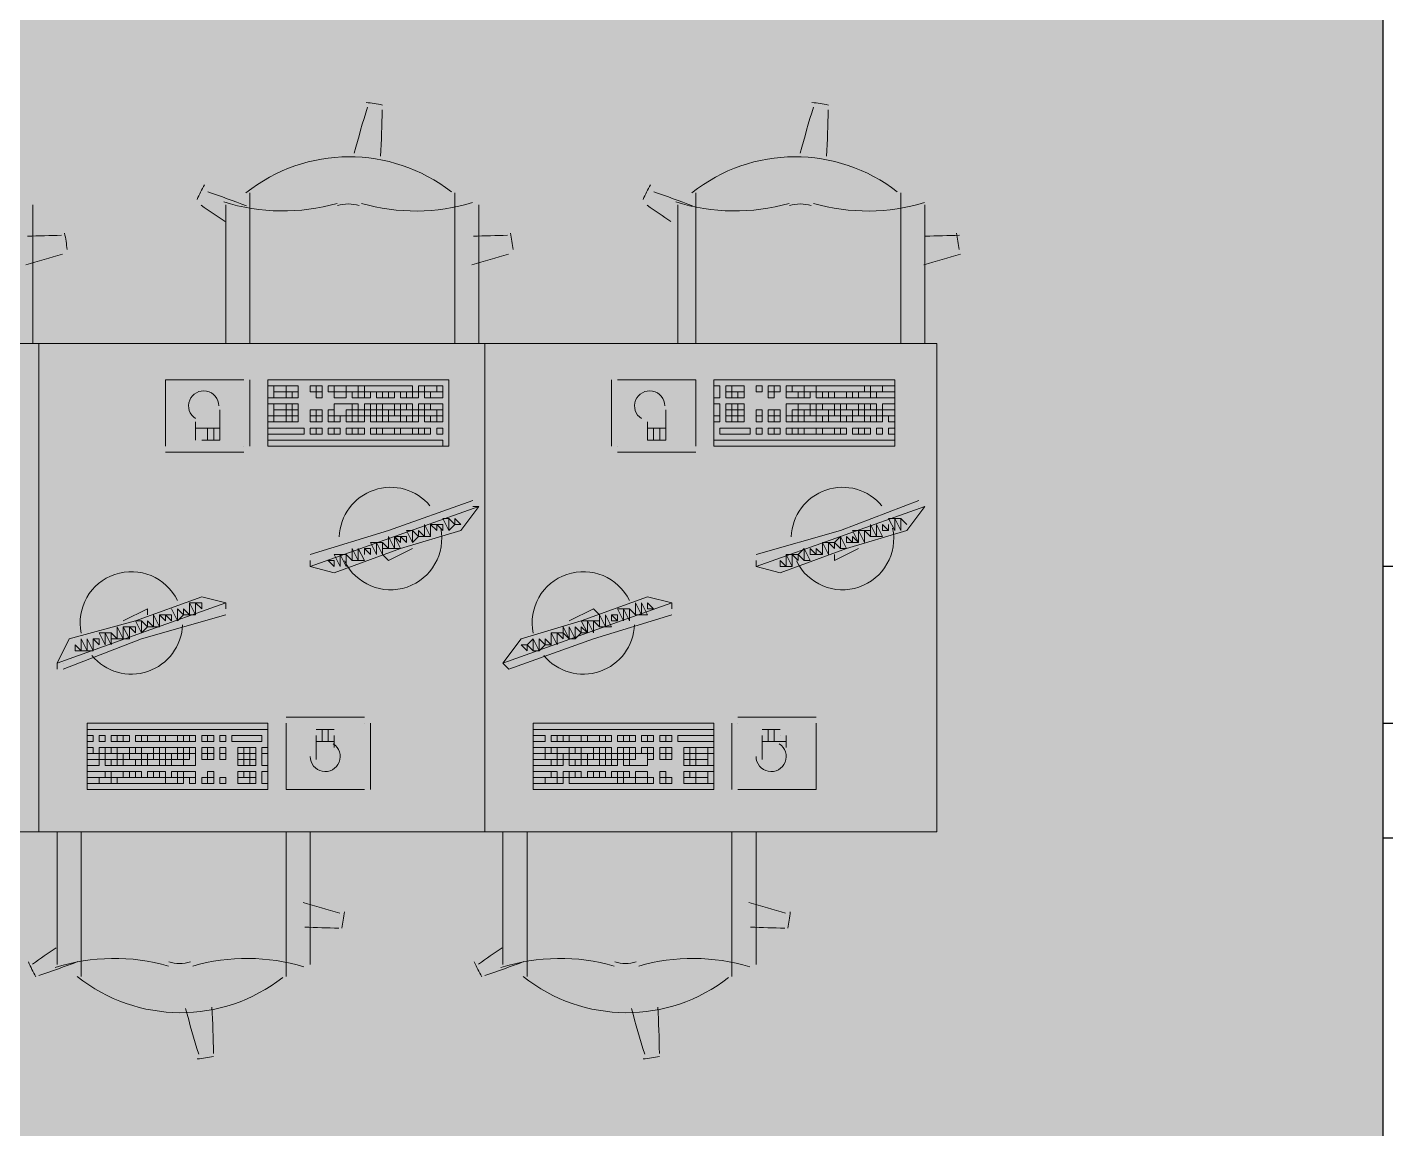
# Model space of a CAD drawing. Header units: millimetres. Extents: x -59 to 47, y 152 to 919.
# Drawn here: x 26.496 to 29.877, y 464.267 to 467.009 of the extents above; entities that cross this region are included whole.
import ezdxf

# ---------------------------------------------------------------- set-up
doc = ezdxf.new("R2010")
doc.units = ezdxf.units.MM
for name, color, linetype in [('PDF_014405$FT-FIXFIT', 7, 'Continuous'), ('PDF_014405$WA-COL', 7, 'Continuous'), ('PDF_014405$WA-EXT', 7, 'Continuous')]:
    doc.layers.add(name, color=color, linetype=linetype)
doc.layers.add('PDF_014405$HL-TMP', color=7, linetype='Continuous', true_color=0xe6db59)

msp = doc.modelspace()

# ---------------------------------------------------------------- linework, layer by layer
at = {"layer": 'PDF_014405$FT-FIXFIT', "lineweight": 0}
for points in [[(27.0501, 466.2211), (27.0501, 466.5961)], [(27.5601, 466.5961), (27.5601, 466.2211)], [(28.16, 466.2211), (28.16, 466.5961)], [(28.67, 466.5961), (28.67, 466.2211)], [(26.5102, 466.2211), (26.5102, 466.5661)], [(26.9901, 466.5661), (26.9901, 466.2211)], [(27.6201, 466.2211), (27.6201, 466.5661)], [(28.115, 466.5661), (28.115, 466.2211)], [(28.73, 466.2211), (28.73, 466.5661)], [(26.8402, 466.1311), (26.8402, 466.1311)], [(27.0351, 466.1311), (26.8402, 466.1311), (26.8402, 465.9661)], [(27.0351, 466.1311), (27.0351, 466.1311)], [(27.0501, 465.9661), (27.0501, 466.1311)], [(27.9501, 466.1311), (27.9501, 465.9661)], [(27.9651, 466.1311), (27.9651, 466.1311)], [(28.16, 465.9661), (28.16, 466.1311), (27.9651, 466.1311)], [(26.9302, 465.9811), (26.9751, 465.9811), (26.9751, 466.0561)], [(28.0401, 466.0261), (28.0401, 465.9811), (28.0851, 465.9811), (28.0851, 466.0561)], [(26.9152, 466.0261), (26.9152, 465.9811)], [(26.9751, 466.0111), (26.9152, 466.0111)], [(26.9451, 466.0111), (26.9451, 465.9811)], [(26.9601, 466.0111), (26.9601, 465.9811)], [(28.0851, 466.0111), (28.0401, 466.0111)], [(28.0551, 466.0111), (28.0551, 465.9811)], [(28.0701, 466.0111), (28.0701, 465.9811)], [(26.8402, 465.9511), (27.0351, 465.9511)], [(27.0351, 465.9661), (27.0351, 465.9661)], [(27.9651, 465.9661), (27.9651, 465.9661)], [(27.9651, 465.9511), (28.16, 465.9511)], [(28.16, 465.9661), (28.16, 465.9661)], [(27.6051, 465.8311), (27.3951, 465.7561), (27.2001, 465.6961)], [(27.2001, 465.6661), (27.2601, 465.6511), (27.4251, 465.7111), (27.5751, 465.7561), (27.6201, 465.8161), (27.6051, 465.8161)], [(27.6201, 465.8161), (27.4101, 465.7411), (27.2001, 465.6661), (27.2001, 465.6811)], [(28.715, 465.8311), (28.52, 465.7561), (28.31, 465.6961)], [(28.31, 465.6811), (28.31, 465.6661), (28.37, 465.6511), (28.535, 465.7111), (28.685, 465.7561), (28.73, 465.8161), (28.52, 465.7411), (28.31, 465.6661)], [(28.715, 465.8161), (28.715, 465.8161)], [(27.5001, 465.7711), (27.5001, 465.7411), (27.5001, 465.7711)], [(28.64, 465.7711), (28.64, 465.7561), (28.64, 465.7711)], [(28.67, 465.7861), (28.685, 465.7711), (28.67, 465.7861)], [(27.3351, 465.7111), (27.3351, 465.6961), (27.3351, 465.7111)], [(27.4551, 465.7111), (27.3951, 465.6811), (27.3801, 465.6961)], [(27.4551, 465.7111), (27.4551, 465.7111)], [(28.475, 465.7261), (28.475, 465.6961), (28.475, 465.7261)], [(28.565, 465.7111), (28.505, 465.6811), (28.505, 465.6961)], [(28.565, 465.7111), (28.565, 465.7111)], [(27.2901, 465.6961), (27.3051, 465.6811), (27.2901, 465.6961)], [(28.325, 465.6811), (28.325, 465.6811)], [(26.9901, 465.5761), (26.9302, 465.5911), (26.7652, 465.5311), (26.6002, 465.4861), (26.5702, 465.4262), (26.5702, 465.4112)], [(26.5702, 465.4262), (26.7802, 465.5011), (26.9901, 465.5761), (26.9901, 465.5611)], [(28.1, 465.5761), (28.0401, 465.5911), (27.8751, 465.5311), (27.7251, 465.4861), (27.6801, 465.4262), (27.6951, 465.4112), (27.9051, 465.4861), (28.1, 465.5461)], [(27.6801, 465.4262), (27.8901, 465.5011), (28.1, 465.5761), (28.1, 465.5611)], [(26.5852, 465.4112), (26.7802, 465.4861), (26.9901, 465.5461)], [(26.7352, 465.5311), (26.7952, 465.5611), (26.7952, 465.5461)], [(26.7352, 465.5311), (26.7352, 465.5311)], [(26.8252, 465.5161), (26.8252, 465.5461), (26.8252, 465.5161)], [(26.8702, 465.5311), (26.8552, 465.5611), (26.8702, 465.5311)], [(26.9751, 465.5611), (26.9751, 465.5611)], [(27.8451, 465.5311), (27.9051, 465.5611), (27.9201, 465.5461)], [(27.8451, 465.5311), (27.8451, 465.5311)], [(28.0101, 465.5461), (27.9951, 465.5611), (28.0101, 465.5461)], [(27.8001, 465.4712), (27.8001, 465.5011), (27.8001, 465.4712)], [(26.5852, 465.4262), (26.5852, 465.4262)], [(27.6951, 465.4262), (27.6951, 465.4262)], [(26.6452, 465.2612), (27.0951, 465.2612), (26.6452, 465.2612)], [(27.3351, 465.2912), (27.1401, 465.2912)], [(27.1401, 465.2762), (27.1401, 465.2762)], [(27.1401, 465.2762), (27.1401, 465.1112), (27.3351, 465.1112)], [(27.2601, 465.2612), (27.2151, 465.2612)], [(27.2301, 465.2312), (27.2301, 465.2612)], [(27.2451, 465.2312), (27.2451, 465.2612)], [(27.3351, 465.2762), (27.3351, 465.2762)], [(27.3501, 465.1112), (27.3501, 465.2762)], [(27.7551, 465.2612), (28.205, 465.2612), (27.7551, 465.2612)], [(28.25, 465.2762), (28.25, 465.1112)], [(28.46, 465.2912), (28.265, 465.2912)], [(28.265, 465.1112), (28.46, 465.1112), (28.46, 465.2762)], [(28.265, 465.2762), (28.265, 465.2762)], [(28.37, 465.2612), (28.325, 465.2612)], [(28.34, 465.2312), (28.34, 465.2612)], [(28.355, 465.2312), (28.355, 465.2612)], [(27.2151, 465.2462), (27.2151, 465.1862)], [(27.2151, 465.2312), (27.2601, 465.2312)], [(27.2601, 465.2162), (27.2601, 465.2462)], [(28.325, 465.2462), (28.325, 465.1862)], [(28.325, 465.2312), (28.385, 465.2312)], [(28.37, 465.2462), (28.37, 465.2462)], [(28.385, 465.2162), (28.385, 465.2462)], [(27.3351, 465.1112), (27.3351, 465.1112)], [(28.265, 465.1112), (28.265, 465.1112)], [(28.46, 465.1112), (28.46, 465.1112)], [(26.5702, 464.6762), (26.5702, 465.0062)], [(26.6302, 465.0062), (26.6302, 464.6462)], [(27.1401, 464.6462), (27.1401, 465.0062)], [(27.2001, 465.0062), (27.2001, 464.6762)], [(27.6801, 464.6762), (27.6801, 465.0062)], [(27.7401, 465.0062), (27.7401, 464.6462)], [(28.25, 464.6462), (28.25, 465.0062)], [(28.31, 465.0062), (28.31, 464.6762)]]:
    msp.add_lwpolyline(points, dxfattribs=at)
for points in [[(25.4153, 466.2211), (26.5252, 466.2211), (26.5252, 465.0062), (25.4153, 465.0062)], [(26.5252, 466.2211), (27.6351, 466.2211), (27.6351, 465.0062), (26.5252, 465.0062)], [(27.6351, 466.2211), (28.76, 466.2211), (28.76, 465.0062), (27.6351, 465.0062)], [(27.5451, 466.1311), (27.0951, 466.1311), (27.0951, 465.9661), (27.5451, 465.9661)], [(27.1101, 466.1161), (27.0951, 466.1161), (27.0951, 466.0861), (27.1101, 466.0861)], [(27.1401, 466.1161), (27.1101, 466.1161), (27.1101, 466.1011), (27.1401, 466.1011)], [(27.1701, 466.1161), (27.1401, 466.1161), (27.1401, 466.1011), (27.1701, 466.1011)], [(27.2151, 466.1161), (27.2001, 466.1161), (27.2001, 466.1011), (27.2151, 466.1011)], [(27.2301, 466.1161), (27.2151, 466.1161), (27.2151, 466.1011), (27.2301, 466.1011)], [(27.2601, 466.1161), (27.2451, 466.1161), (27.2451, 466.1011), (27.2601, 466.1011)], [(27.2601, 466.1161), (27.2901, 466.1161), (27.2901, 466.1011), (27.2601, 466.1011)], [(27.2901, 466.1161), (27.3201, 466.1161), (27.3201, 466.1011), (27.2901, 466.1011)], [(27.3201, 466.1161), (27.3351, 466.1161), (27.3351, 466.1011), (27.3201, 466.1011)], [(27.4551, 466.1161), (27.3351, 466.1161), (27.3351, 466.1011), (27.4551, 466.1011)], [(27.4851, 466.1161), (27.4701, 466.1161), (27.4701, 466.1011), (27.4851, 466.1011)], [(27.5151, 466.1161), (27.4851, 466.1161), (27.4851, 466.1011), (27.5151, 466.1011)], [(27.5301, 466.1161), (27.5151, 466.1161), (27.5151, 466.1011), (27.5301, 466.1011)], [(28.655, 466.1311), (28.205, 466.1311), (28.205, 465.9661), (28.655, 465.9661)], [(28.22, 466.1161), (28.205, 466.1161), (28.205, 466.0861), (28.22, 466.0861)], [(28.25, 466.1161), (28.235, 466.1161), (28.235, 466.1011), (28.25, 466.1011)], [(28.28, 466.1161), (28.25, 466.1161), (28.25, 466.1011), (28.28, 466.1011)], [(28.325, 466.1161), (28.31, 466.1161), (28.31, 466.1011), (28.325, 466.1011)], [(28.355, 466.1161), (28.34, 466.1161), (28.34, 466.1011), (28.355, 466.1011)], [(28.37, 466.1161), (28.355, 466.1161), (28.355, 466.1011), (28.37, 466.1011)], [(28.385, 466.1161), (28.4, 466.1161), (28.4, 466.1011), (28.385, 466.1011)], [(28.4, 466.1161), (28.43, 466.1161), (28.43, 466.1011), (28.4, 466.1011)], [(28.43, 466.1161), (28.46, 466.1161), (28.46, 466.1011), (28.43, 466.1011)], [(28.58, 466.1161), (28.46, 466.1161), (28.46, 466.1011), (28.58, 466.1011)], [(28.595, 466.1161), (28.58, 466.1161), (28.58, 466.1011), (28.595, 466.1011)], [(28.625, 466.1161), (28.595, 466.1161), (28.595, 466.1011), (28.625, 466.1011)], [(28.655, 466.1161), (28.625, 466.1161), (28.625, 466.1011), (28.655, 466.1011)], [(27.1101, 466.0711), (27.0951, 466.0711), (27.0951, 466.0411), (27.1101, 466.0411)], [(27.1401, 466.1011), (27.1101, 466.1011), (27.1101, 466.0861), (27.1401, 466.0861)], [(27.1401, 466.0711), (27.1101, 466.0711), (27.1101, 466.0561), (27.1401, 466.0561)], [(27.1551, 466.1011), (27.1401, 466.1011), (27.1401, 466.0861), (27.1551, 466.0861)], [(27.1551, 466.0711), (27.1401, 466.0711), (27.1401, 466.0561), (27.1551, 466.0561)], [(27.1701, 466.1011), (27.1551, 466.1011), (27.1551, 466.0861), (27.1701, 466.0861)], [(27.1701, 466.0711), (27.1551, 466.0711), (27.1551, 466.0561), (27.1701, 466.0561)], [(27.2301, 466.1011), (27.2151, 466.1011), (27.2151, 466.0861), (27.2301, 466.0861)], [(27.2901, 466.1011), (27.2601, 466.1011), (27.2601, 466.0861), (27.2901, 466.0861)], [(27.2901, 466.0711), (27.2601, 466.0711), (27.2601, 466.0411), (27.2901, 466.0411), (27.2901, 466.0561), (27.3051, 466.0561), (27.3051, 466.0711)], [(27.3201, 466.1011), (27.3051, 466.1011), (27.3051, 466.0861), (27.3201, 466.0861)], [(27.3201, 466.0711), (27.3051, 466.0711), (27.3051, 466.0561), (27.3201, 466.0561)], [(27.3351, 466.1011), (27.3201, 466.1011), (27.3201, 466.0861), (27.3351, 466.0861)], [(27.3501, 466.1011), (27.3351, 466.1011), (27.3351, 466.0861), (27.3501, 466.0861)], [(27.3501, 466.0711), (27.3351, 466.0711), (27.3351, 466.0561), (27.3501, 466.0561)], [(27.3651, 466.0711), (27.3501, 466.0711), (27.3501, 466.0561), (27.3651, 466.0561)], [(27.3801, 466.1011), (27.3651, 466.1011), (27.3651, 466.0861), (27.3801, 466.0861)], [(27.3801, 466.0711), (27.3651, 466.0711), (27.3651, 466.0561), (27.3801, 466.0561)], [(27.3951, 466.1011), (27.3801, 466.1011), (27.3801, 466.0861), (27.3951, 466.0861)], [(27.4101, 466.0711), (27.3801, 466.0711), (27.3801, 466.0561), (27.4101, 466.0561)], [(27.4101, 466.1011), (27.3951, 466.1011), (27.3951, 466.0861), (27.4101, 466.0861)], [(27.4251, 466.0711), (27.4101, 466.0711), (27.4101, 466.0561), (27.4251, 466.0561)], [(27.4401, 466.1011), (27.4251, 466.1011), (27.4251, 466.0861), (27.4401, 466.0861)], [(27.4401, 466.0711), (27.4251, 466.0711), (27.4251, 466.0561), (27.4401, 466.0561)], [(27.4551, 466.1011), (27.4401, 466.1011), (27.4401, 466.0861), (27.4551, 466.0861)], [(27.4551, 466.0711), (27.4401, 466.0711), (27.4401, 466.0561), (27.4551, 466.0561)], [(27.4701, 466.1011), (27.4551, 466.1011), (27.4551, 466.0861), (27.4701, 466.0861)], [(27.4851, 466.0711), (27.4701, 466.0711), (27.4701, 466.0561), (27.4851, 466.0561)], [(27.5001, 466.1011), (27.4851, 466.1011), (27.4851, 466.0861), (27.5001, 466.0861)], [(27.5001, 466.0711), (27.4851, 466.0711), (27.4851, 466.0561), (27.5001, 466.0561)], [(27.5301, 466.1011), (27.5001, 466.1011), (27.5001, 466.0861), (27.5301, 466.0861)], [(27.5301, 466.0711), (27.5001, 466.0711), (27.5001, 466.0561), (27.5301, 466.0561)], [(28.22, 466.0711), (28.205, 466.0711), (28.205, 466.0411), (28.22, 466.0411)], [(28.25, 466.1011), (28.235, 466.1011), (28.235, 466.0861), (28.25, 466.0861)], [(28.25, 466.0711), (28.235, 466.0711), (28.235, 466.0561), (28.25, 466.0561)], [(28.265, 466.1011), (28.25, 466.1011), (28.25, 466.0861), (28.265, 466.0861)], [(28.265, 466.0711), (28.25, 466.0711), (28.25, 466.0561), (28.265, 466.0561)], [(28.28, 466.1011), (28.265, 466.1011), (28.265, 466.0861), (28.28, 466.0861)], [(28.28, 466.0711), (28.265, 466.0711), (28.265, 466.0561), (28.28, 466.0561)], [(28.355, 466.1011), (28.34, 466.1011), (28.34, 466.0861), (28.355, 466.0861)], [(28.415, 466.1011), (28.385, 466.1011), (28.385, 466.0861), (28.415, 466.0861)], [(28.4, 466.0711), (28.385, 466.0711), (28.385, 466.0411), (28.4, 466.0411), (28.4, 466.0561), (28.415, 466.0561), (28.415, 466.0711)], [(28.43, 466.1011), (28.415, 466.1011), (28.415, 466.0861), (28.43, 466.0861)], [(28.445, 466.0711), (28.415, 466.0711), (28.415, 466.0561), (28.445, 466.0561)], [(28.445, 466.1011), (28.43, 466.1011), (28.43, 466.0861), (28.445, 466.0861)], [(28.46, 466.0711), (28.445, 466.0711), (28.445, 466.0561), (28.46, 466.0561)], [(28.475, 466.1011), (28.46, 466.1011), (28.46, 466.0861), (28.475, 466.0861)], [(28.475, 466.0711), (28.46, 466.0711), (28.46, 466.0561), (28.475, 466.0561)], [(28.49, 466.1011), (28.475, 466.1011), (28.475, 466.0861), (28.49, 466.0861)], [(28.505, 466.0711), (28.475, 466.0711), (28.475, 466.0561), (28.505, 466.0561)], [(28.505, 466.1011), (28.49, 466.1011), (28.49, 466.0861), (28.505, 466.0861)], [(28.535, 466.1011), (28.505, 466.1011), (28.505, 466.0861), (28.535, 466.0861)], [(28.52, 466.0711), (28.505, 466.0711), (28.505, 466.0561), (28.52, 466.0561)], [(28.535, 466.0711), (28.52, 466.0711), (28.52, 466.0561), (28.535, 466.0561)], [(28.55, 466.1011), (28.535, 466.1011), (28.535, 466.0861), (28.55, 466.0861)], [(28.565, 466.0711), (28.535, 466.0711), (28.535, 466.0561), (28.565, 466.0561)], [(28.565, 466.1011), (28.55, 466.1011), (28.55, 466.0861), (28.565, 466.0861)], [(28.595, 466.1011), (28.565, 466.1011), (28.565, 466.0861), (28.595, 466.0861)], [(28.58, 466.0711), (28.565, 466.0711), (28.565, 466.0561), (28.58, 466.0561)], [(28.595, 466.0711), (28.58, 466.0711), (28.58, 466.0561), (28.595, 466.0561)], [(28.61, 466.1011), (28.595, 466.1011), (28.595, 466.0861), (28.61, 466.0861)], [(28.61, 466.0711), (28.595, 466.0711), (28.595, 466.0561), (28.61, 466.0561)], [(28.655, 466.1011), (28.61, 466.1011), (28.61, 466.0861), (28.655, 466.0861)], [(28.655, 466.0711), (28.625, 466.0711), (28.625, 466.0561), (28.655, 466.0561)], [(27.1101, 466.0411), (27.0951, 466.0411), (27.0951, 466.0261), (27.1101, 466.0261)], [(27.1401, 466.0561), (27.1101, 466.0561), (27.1101, 466.0411), (27.1401, 466.0411)], [(27.1401, 466.0411), (27.1101, 466.0411), (27.1101, 466.0261), (27.1401, 466.0261)], [(27.1551, 466.0561), (27.1401, 466.0561), (27.1401, 466.0411), (27.1551, 466.0411)], [(27.1551, 466.0411), (27.1401, 466.0411), (27.1401, 466.0261), (27.1551, 466.0261)], [(27.1701, 466.0561), (27.1551, 466.0561), (27.1551, 466.0411), (27.1701, 466.0411)], [(27.1701, 466.0411), (27.1551, 466.0411), (27.1551, 466.0261), (27.1701, 466.0261)], [(27.2151, 466.0561), (27.2001, 466.0561), (27.2001, 466.0411), (27.2151, 466.0411)], [(27.2151, 466.0411), (27.2001, 466.0411), (27.2001, 466.0261), (27.2151, 466.0261)], [(27.2301, 466.0561), (27.2151, 466.0561), (27.2151, 466.0411), (27.2301, 466.0411)], [(27.2301, 466.0411), (27.2151, 466.0411), (27.2151, 466.0261), (27.2301, 466.0261)], [(27.2601, 466.0561), (27.2451, 466.0561), (27.2451, 466.0411), (27.2601, 466.0411)], [(27.2601, 466.0411), (27.2451, 466.0411), (27.2451, 466.0261), (27.2601, 466.0261)], [(27.2751, 466.0411), (27.2601, 466.0411), (27.2601, 466.0261), (27.2751, 466.0261)], [(27.3051, 466.0561), (27.2901, 466.0561), (27.2901, 466.0411), (27.3051, 466.0411)], [(27.3051, 466.0411), (27.2901, 466.0411), (27.2901, 466.0261), (27.3051, 466.0261)], [(27.3201, 466.0411), (27.3051, 466.0411), (27.3051, 466.0261), (27.3201, 466.0261)], [(27.3351, 466.0561), (27.3201, 466.0561), (27.3201, 466.0411), (27.3351, 466.0411)], [(27.3351, 466.0411), (27.3201, 466.0411), (27.3201, 466.0261), (27.3351, 466.0261)], [(27.3501, 466.0561), (27.3351, 466.0561), (27.3351, 466.0411), (27.3501, 466.0411)], [(27.3651, 466.0561), (27.3501, 466.0561), (27.3501, 466.0411), (27.3651, 466.0411)], [(27.3651, 466.0411), (27.3501, 466.0411), (27.3501, 466.0261), (27.3651, 466.0261)], [(27.3801, 466.0411), (27.3651, 466.0411), (27.3651, 466.0261), (27.3801, 466.0261)], [(27.3951, 466.0561), (27.3801, 466.0561), (27.3801, 466.0411), (27.3951, 466.0411)], [(27.3951, 466.0411), (27.3801, 466.0411), (27.3801, 466.0261), (27.3951, 466.0261)], [(27.4101, 466.0561), (27.3951, 466.0561), (27.3951, 466.0411), (27.4101, 466.0411)], [(27.4251, 466.0411), (27.3951, 466.0411), (27.3951, 466.0261), (27.4251, 466.0261)], [(27.4251, 466.0561), (27.4101, 466.0561), (27.4101, 466.0411), (27.4251, 466.0411)], [(27.4551, 466.0561), (27.4251, 466.0561), (27.4251, 466.0411), (27.4551, 466.0411)], [(27.4401, 466.0411), (27.4251, 466.0411), (27.4251, 466.0261), (27.4401, 466.0261)], [(27.4551, 466.0411), (27.4401, 466.0411), (27.4401, 466.0261), (27.4551, 466.0261)], [(27.4701, 466.0561), (27.4551, 466.0561), (27.4551, 466.0411), (27.4701, 466.0411)], [(27.4701, 466.0411), (27.4551, 466.0411), (27.4551, 466.0261), (27.4701, 466.0261)], [(27.4851, 466.0561), (27.4701, 466.0561), (27.4701, 466.0411), (27.4851, 466.0411)], [(27.5151, 466.0561), (27.4851, 466.0561), (27.4851, 466.0411), (27.5151, 466.0411)], [(27.5001, 466.0411), (27.4851, 466.0411), (27.4851, 466.0261), (27.5001, 466.0261)], [(27.5151, 466.0411), (27.5001, 466.0411), (27.5001, 466.0261), (27.5151, 466.0261)], [(27.5301, 466.0561), (27.5151, 466.0561), (27.5151, 466.0411), (27.5301, 466.0411)], [(27.5301, 466.0411), (27.5151, 466.0411), (27.5151, 466.0261), (27.5301, 466.0261)], [(28.22, 466.0411), (28.205, 466.0411), (28.205, 466.0261), (28.22, 466.0261)], [(28.25, 466.0561), (28.235, 466.0561), (28.235, 466.0411), (28.25, 466.0411)], [(28.25, 466.0411), (28.235, 466.0411), (28.235, 466.0261), (28.25, 466.0261)], [(28.265, 466.0561), (28.25, 466.0561), (28.25, 466.0411), (28.265, 466.0411)], [(28.265, 466.0411), (28.25, 466.0411), (28.25, 466.0261), (28.265, 466.0261)], [(28.28, 466.0561), (28.265, 466.0561), (28.265, 466.0411), (28.28, 466.0411)], [(28.28, 466.0411), (28.265, 466.0411), (28.265, 466.0261), (28.28, 466.0261)], [(28.325, 466.0561), (28.31, 466.0561), (28.31, 466.0411), (28.325, 466.0411)], [(28.325, 466.0411), (28.31, 466.0411), (28.31, 466.0261), (28.325, 466.0261)], [(28.355, 466.0561), (28.34, 466.0561), (28.34, 466.0411), (28.355, 466.0411)], [(28.355, 466.0411), (28.34, 466.0411), (28.34, 466.0261), (28.355, 466.0261)], [(28.37, 466.0561), (28.355, 466.0561), (28.355, 466.0411), (28.37, 466.0411)], [(28.37, 466.0411), (28.355, 466.0411), (28.355, 466.0261), (28.37, 466.0261)], [(28.4, 466.0411), (28.385, 466.0411), (28.385, 466.0261), (28.4, 466.0261)], [(28.415, 466.0411), (28.4, 466.0411), (28.4, 466.0261), (28.415, 466.0261)], [(28.43, 466.0561), (28.415, 466.0561), (28.415, 466.0411), (28.43, 466.0411)], [(28.43, 466.0411), (28.415, 466.0411), (28.415, 466.0261), (28.43, 466.0261)], [(28.445, 466.0561), (28.43, 466.0561), (28.43, 466.0411), (28.445, 466.0411)], [(28.46, 466.0411), (28.43, 466.0411), (28.43, 466.0261), (28.46, 466.0261)], [(28.46, 466.0561), (28.445, 466.0561), (28.445, 466.0411), (28.46, 466.0411)], [(28.49, 466.0561), (28.46, 466.0561), (28.46, 466.0411), (28.49, 466.0411)], [(28.475, 466.0411), (28.46, 466.0411), (28.46, 466.0261), (28.475, 466.0261)], [(28.49, 466.0411), (28.475, 466.0411), (28.475, 466.0261), (28.49, 466.0261)], [(28.505, 466.0561), (28.49, 466.0561), (28.49, 466.0411), (28.505, 466.0411)], [(28.52, 466.0411), (28.49, 466.0411), (28.49, 466.0261), (28.52, 466.0261)], [(28.52, 466.0561), (28.505, 466.0561), (28.505, 466.0411), (28.52, 466.0411)], [(28.55, 466.0561), (28.52, 466.0561), (28.52, 466.0411), (28.55, 466.0411)], [(28.535, 466.0411), (28.52, 466.0411), (28.52, 466.0261), (28.535, 466.0261)], [(28.55, 466.0411), (28.535, 466.0411), (28.535, 466.0261), (28.55, 466.0261)], [(28.565, 466.0561), (28.55, 466.0561), (28.55, 466.0411), (28.565, 466.0411)], [(28.58, 466.0411), (28.55, 466.0411), (28.55, 466.0261), (28.58, 466.0261)], [(28.58, 466.0561), (28.565, 466.0561), (28.565, 466.0411), (28.58, 466.0411)], [(28.61, 466.0561), (28.58, 466.0561), (28.58, 466.0411), (28.61, 466.0411)], [(28.595, 466.0411), (28.58, 466.0411), (28.58, 466.0261), (28.595, 466.0261)], [(28.61, 466.0411), (28.595, 466.0411), (28.595, 466.0261), (28.61, 466.0261)], [(28.625, 466.0561), (28.61, 466.0561), (28.61, 466.0411), (28.625, 466.0411)], [(28.625, 466.0411), (28.61, 466.0411), (28.61, 466.0261), (28.625, 466.0261)], [(28.655, 466.0561), (28.625, 466.0561), (28.625, 466.0411), (28.655, 466.0411)], [(28.655, 466.0411), (28.64, 466.0411), (28.64, 466.0261), (28.655, 466.0261)], [(27.1851, 465.9961), (27.0951, 465.9961), (27.0951, 466.0111), (27.1851, 466.0111)], [(27.2151, 466.0111), (27.2001, 466.0111), (27.2001, 465.9961), (27.2151, 465.9961)], [(27.2301, 466.0111), (27.2151, 466.0111), (27.2151, 465.9961), (27.2301, 465.9961)], [(27.2601, 466.0111), (27.2451, 466.0111), (27.2451, 465.9961), (27.2601, 465.9961)], [(27.2751, 466.0111), (27.2601, 466.0111), (27.2601, 465.9961), (27.2751, 465.9961)], [(27.3051, 466.0111), (27.2901, 466.0111), (27.2901, 465.9961), (27.3051, 465.9961)], [(27.3201, 466.0111), (27.3051, 466.0111), (27.3051, 465.9961), (27.3201, 465.9961)], [(27.3351, 466.0111), (27.3201, 466.0111), (27.3201, 465.9961), (27.3351, 465.9961)], [(27.3651, 466.0111), (27.3501, 466.0111), (27.3501, 465.9961), (27.3651, 465.9961)], [(27.3801, 466.0111), (27.3651, 466.0111), (27.3651, 465.9961), (27.3801, 465.9961)], [(27.4101, 466.0111), (27.3801, 466.0111), (27.3801, 465.9961), (27.4101, 465.9961)], [(27.4251, 466.0111), (27.4101, 466.0111), (27.4101, 465.9961), (27.4251, 465.9961)], [(27.4551, 466.0111), (27.4251, 466.0111), (27.4251, 465.9961), (27.4551, 465.9961)], [(27.4701, 466.0111), (27.4551, 466.0111), (27.4551, 465.9961), (27.4701, 465.9961)], [(27.4851, 466.0111), (27.4701, 466.0111), (27.4701, 465.9961), (27.4851, 465.9961)], [(27.5001, 466.0111), (27.4851, 466.0111), (27.4851, 465.9961), (27.5001, 465.9961)], [(27.5301, 466.0111), (27.5151, 466.0111), (27.5151, 465.9961), (27.5301, 465.9961)], [(28.295, 465.9961), (28.22, 465.9961), (28.22, 466.0111), (28.295, 466.0111)], [(28.325, 466.0111), (28.31, 466.0111), (28.31, 465.9961), (28.325, 465.9961)], [(28.355, 466.0111), (28.34, 466.0111), (28.34, 465.9961), (28.355, 465.9961)], [(28.37, 466.0111), (28.355, 466.0111), (28.355, 465.9961), (28.37, 465.9961)], [(28.4, 466.0111), (28.385, 466.0111), (28.385, 465.9961), (28.4, 465.9961)], [(28.415, 466.0111), (28.4, 466.0111), (28.4, 465.9961), (28.415, 465.9961)], [(28.43, 466.0111), (28.415, 466.0111), (28.415, 465.9961), (28.43, 465.9961)], [(28.46, 466.0111), (28.43, 466.0111), (28.43, 465.9961), (28.46, 465.9961)], [(28.475, 466.0111), (28.46, 466.0111), (28.46, 465.9961), (28.475, 465.9961)], [(28.505, 466.0111), (28.475, 466.0111), (28.475, 465.9961), (28.505, 465.9961)], [(28.52, 466.0111), (28.505, 466.0111), (28.505, 465.9961), (28.52, 465.9961)], [(28.535, 466.0111), (28.52, 466.0111), (28.52, 465.9961), (28.535, 465.9961)], [(28.565, 466.0111), (28.55, 466.0111), (28.55, 465.9961), (28.565, 465.9961)], [(28.58, 466.0111), (28.565, 466.0111), (28.565, 465.9961), (28.58, 465.9961)], [(28.595, 466.0111), (28.58, 466.0111), (28.58, 465.9961), (28.595, 465.9961)], [(28.625, 466.0111), (28.61, 466.0111), (28.61, 465.9961), (28.625, 465.9961)], [(28.655, 466.0111), (28.64, 466.0111), (28.64, 465.9961), (28.655, 465.9961)], [(27.5301, 465.9661), (27.0951, 465.9661), (27.0951, 465.9811), (27.5301, 465.9811)], [(28.655, 465.9661), (28.205, 465.9661), (28.205, 465.9811), (28.655, 465.9811)], [(27.4851, 465.7711), (27.4851, 465.7561), (27.4851, 465.7411), (27.5001, 465.7411)], [(27.5151, 465.7711), (27.5001, 465.7711), (27.5151, 465.7561)], [(27.5301, 465.7711), (27.5151, 465.7711), (27.5301, 465.7561)], [(27.5451, 465.7861), (27.5301, 465.7861), (27.5451, 465.7561)], [(27.5451, 465.7861), (27.5451, 465.7561), (27.5601, 465.7711)], [(27.5601, 465.7861), (27.5601, 465.7711), (27.5751, 465.7711)], [(28.595, 465.7711), (28.595, 465.7561), (28.595, 465.7411), (28.61, 465.7411)], [(28.61, 465.7711), (28.61, 465.7411), (28.625, 465.7411)], [(28.625, 465.7711), (28.625, 465.7561), (28.64, 465.7561)], [(28.655, 465.7861), (28.64, 465.7861), (28.655, 465.7561)], [(28.67, 465.7861), (28.655, 465.7861), (28.67, 465.7561), (28.67, 465.7711)], [(27.3951, 465.7411), (27.3951, 465.7261), (27.3951, 465.7111), (27.4101, 465.7111)], [(27.4101, 465.7411), (27.4101, 465.7111), (27.4251, 465.7111)], [(27.4251, 465.7411), (27.4101, 465.7411), (27.4251, 465.7261)], [(27.4401, 465.7411), (27.4251, 465.7411), (27.4401, 465.7261)], [(27.4551, 465.7561), (27.4401, 465.7561), (27.4551, 465.7261)], [(27.4551, 465.7561), (27.4551, 465.7261), (27.4701, 465.7411)], [(27.4701, 465.7561), (27.4701, 465.7411), (27.4851, 465.7411)], [(28.52, 465.7411), (28.505, 465.7261), (28.52, 465.7111)], [(28.52, 465.7411), (28.52, 465.7111), (28.535, 465.7111)], [(28.535, 465.7411), (28.535, 465.7261), (28.55, 465.7261)], [(28.565, 465.7561), (28.55, 465.7561), (28.565, 465.7261)], [(28.55, 465.7411), (28.55, 465.7261), (28.565, 465.7261)], [(28.58, 465.7561), (28.565, 465.7561), (28.58, 465.7261), (28.58, 465.7411)], [(28.595, 465.7561), (28.58, 465.7561), (28.595, 465.7411)], [(27.3051, 465.7111), (27.3051, 465.6961), (27.3051, 465.6811), (27.3201, 465.6811)], [(27.3201, 465.7111), (27.3201, 465.6811), (27.3351, 465.6811)], [(27.3501, 465.7111), (27.3351, 465.7111), (27.3501, 465.6961)], [(27.3651, 465.7261), (27.3501, 465.7261), (27.3651, 465.6961)], [(27.3801, 465.7261), (27.3651, 465.7261), (27.3801, 465.6961), (27.3801, 465.7111)], [(27.3801, 465.7261), (27.3801, 465.7111), (27.3951, 465.7111)], [(28.43, 465.7111), (28.415, 465.6961), (28.43, 465.6811)], [(28.43, 465.7111), (28.43, 465.6811), (28.445, 465.6811)], [(28.445, 465.7111), (28.445, 465.6961), (28.46, 465.6961)], [(28.46, 465.7111), (28.46, 465.6961), (28.475, 465.6961)], [(28.49, 465.7261), (28.475, 465.7261), (28.49, 465.6961), (28.49, 465.7111)], [(28.505, 465.7261), (28.49, 465.7261), (28.505, 465.7111)], [(27.2601, 465.6811), (27.2451, 465.6811), (27.2601, 465.6661)], [(27.2751, 465.6961), (27.2601, 465.6961), (27.2751, 465.6661)], [(27.2901, 465.6961), (27.2751, 465.6961), (27.2901, 465.6661), (27.2901, 465.6811)], [(28.37, 465.6811), (28.37, 465.6661), (28.385, 465.6661)], [(28.385, 465.6961), (28.385, 465.6661), (28.4, 465.6661)], [(28.4, 465.6961), (28.385, 465.6961), (28.4, 465.6661), (28.4, 465.6811)], [(28.415, 465.6961), (28.4, 465.6961), (28.415, 465.6811)], [(26.9152, 465.5461), (26.9152, 465.5761), (26.9002, 465.5761)], [(26.9002, 465.5461), (26.9152, 465.5461), (26.9002, 465.5761), (26.9002, 465.5611)], [(26.9302, 465.5611), (26.9302, 465.5761), (26.9152, 465.5761)], [(28.0101, 465.5461), (28.0251, 465.5461), (28.0101, 465.5761), (28.0101, 465.5611)], [(28.0251, 465.5461), (28.0401, 465.5461), (28.0251, 465.5761)], [(28.0401, 465.5611), (28.0551, 465.5611), (28.0401, 465.5761)], [(26.7802, 465.5011), (26.7802, 465.5311), (26.7652, 465.5311)], [(26.7802, 465.5011), (26.7952, 465.5161), (26.7802, 465.5311)], [(26.7952, 465.5161), (26.8102, 465.5161), (26.7952, 465.5311)], [(26.8102, 465.5161), (26.8252, 465.5161), (26.8102, 465.5461), (26.8102, 465.5311)], [(26.8402, 465.5311), (26.8402, 465.5461), (26.8252, 465.5461)], [(26.8552, 465.5311), (26.8552, 465.5461), (26.8402, 465.5461)], [(26.8702, 465.5311), (26.8852, 465.5461), (26.8702, 465.5611)], [(26.8852, 465.5461), (26.9002, 465.5461), (26.8852, 465.5611)], [(27.8901, 465.5011), (27.8901, 465.5311), (27.8751, 465.5311)], [(27.9051, 465.5011), (27.9051, 465.5161), (27.9051, 465.5311), (27.8901, 465.5311)], [(27.9201, 465.5161), (27.9201, 465.5311), (27.9051, 465.5311)], [(27.9201, 465.5161), (27.9351, 465.5161), (27.9201, 465.5461), (27.9201, 465.5311)], [(27.9351, 465.5161), (27.9501, 465.5161), (27.9351, 465.5461)], [(27.9651, 465.5311), (27.9651, 465.5461), (27.9501, 465.5461)], [(27.9501, 465.5311), (27.9651, 465.5311), (27.9501, 465.5461)], [(27.9801, 465.5311), (27.9801, 465.5611), (27.9651, 465.5611)], [(27.9951, 465.5311), (27.9951, 465.5461), (27.9951, 465.5611), (27.9801, 465.5611)], [(26.6902, 465.4712), (26.6902, 465.5011), (26.6752, 465.5011)], [(26.7052, 465.4712), (26.7052, 465.4861), (26.7052, 465.5011), (26.6902, 465.5011)], [(26.7052, 465.4861), (26.7202, 465.4861), (26.7052, 465.5011)], [(26.7202, 465.4861), (26.7352, 465.4861), (26.7202, 465.5161), (26.7202, 465.5011)], [(26.7502, 465.4861), (26.7502, 465.5011), (26.7502, 465.5161), (26.7352, 465.5161)], [(26.7352, 465.4861), (26.7502, 465.4861), (26.7352, 465.5161)], [(26.7652, 465.5011), (26.7652, 465.5161), (26.7502, 465.5161)], [(27.8151, 465.4712), (27.8151, 465.4861), (27.8151, 465.5011), (27.8001, 465.5011)], [(27.8301, 465.4861), (27.8301, 465.5011), (27.8151, 465.5011)], [(27.8451, 465.4861), (27.8301, 465.5161), (27.8301, 465.5011)], [(27.8451, 465.4861), (27.8601, 465.4861), (27.8451, 465.5161)], [(27.8601, 465.4861), (27.8751, 465.5011), (27.8601, 465.5161)], [(27.8751, 465.5011), (27.8901, 465.5011), (27.8751, 465.5161)], [(26.6152, 465.4562), (26.6302, 465.4562), (26.6152, 465.4712)], [(26.6302, 465.4562), (26.6452, 465.4562), (26.6302, 465.4861), (26.6302, 465.4712)], [(26.6452, 465.4562), (26.6602, 465.4562), (26.6452, 465.4861)], [(26.6752, 465.4712), (26.6752, 465.4861), (26.6602, 465.4861)], [(26.6602, 465.4562), (26.6602, 465.4712), (26.6602, 465.4861)], [(27.7401, 465.4562), (27.7401, 465.4712), (27.7251, 465.4712)], [(27.7551, 465.4562), (27.7551, 465.4861), (27.7401, 465.4712)], [(27.7551, 465.4562), (27.7701, 465.4562), (27.7551, 465.4861)], [(27.7701, 465.4562), (27.7851, 465.4712), (27.7701, 465.4861)], [(27.7851, 465.4712), (27.8001, 465.4712), (27.7851, 465.4861)], [(26.6452, 465.1112), (27.0951, 465.1112), (27.0951, 465.2762), (26.6452, 465.2762)], [(27.7551, 465.1112), (28.205, 465.1112), (28.205, 465.2762), (27.7551, 465.2762)], [(26.6452, 465.2312), (26.6602, 465.2312), (26.6602, 465.2462), (26.6452, 465.2462)], [(26.6752, 465.2312), (26.6902, 465.2312), (26.6902, 465.2462), (26.6752, 465.2462)], [(26.7052, 465.2312), (26.7202, 465.2312), (26.7202, 465.2462), (26.7052, 465.2462)], [(26.7202, 465.2312), (26.7352, 465.2312), (26.7352, 465.2462), (26.7202, 465.2462)], [(26.7352, 465.2312), (26.7502, 465.2312), (26.7502, 465.2462), (26.7352, 465.2462)], [(26.7652, 465.2312), (26.7802, 465.2312), (26.7802, 465.2462), (26.7652, 465.2462)], [(26.7802, 465.2312), (26.7952, 465.2312), (26.7952, 465.2462), (26.7802, 465.2462)], [(26.7952, 465.2312), (26.8252, 465.2312), (26.8252, 465.2462), (26.7952, 465.2462)], [(26.8252, 465.2312), (26.8402, 465.2312), (26.8402, 465.2462), (26.8252, 465.2462)], [(26.8402, 465.2312), (26.8702, 465.2312), (26.8702, 465.2462), (26.8402, 465.2462)], [(26.8702, 465.2312), (26.8852, 465.2312), (26.8852, 465.2462), (26.8702, 465.2462)], [(26.8852, 465.2312), (26.9002, 465.2312), (26.9002, 465.2462), (26.8852, 465.2462)], [(26.9002, 465.2312), (26.9152, 465.2312), (26.9152, 465.2462), (26.9002, 465.2462)], [(26.9302, 465.2312), (26.9451, 465.2312), (26.9451, 465.2462), (26.9302, 465.2462)], [(26.9451, 465.2312), (26.9601, 465.2312), (26.9601, 465.2462), (26.9451, 465.2462)], [(26.9751, 465.2312), (26.9901, 465.2312), (26.9901, 465.2462), (26.9751, 465.2462)], [(27.0051, 465.2462), (27.0801, 465.2462), (27.0801, 465.2312), (27.0051, 465.2312)], [(27.7551, 465.2312), (27.7851, 465.2312), (27.7851, 465.2462), (27.7551, 465.2462)], [(27.8001, 465.2312), (27.8151, 465.2312), (27.8151, 465.2462), (27.8001, 465.2462)], [(27.8151, 465.2312), (27.8301, 465.2312), (27.8301, 465.2462), (27.8151, 465.2462)], [(27.8301, 465.2312), (27.8451, 465.2312), (27.8451, 465.2462), (27.8301, 465.2462)], [(27.8451, 465.2312), (27.8751, 465.2312), (27.8751, 465.2462), (27.8451, 465.2462)], [(27.8751, 465.2312), (27.8901, 465.2312), (27.8901, 465.2462), (27.8751, 465.2462)], [(27.8901, 465.2312), (27.9201, 465.2312), (27.9201, 465.2462), (27.8901, 465.2462)], [(27.9201, 465.2312), (27.9351, 465.2312), (27.9351, 465.2462), (27.9201, 465.2462)], [(27.9351, 465.2312), (27.9501, 465.2312), (27.9501, 465.2462), (27.9351, 465.2462)], [(27.9651, 465.2312), (27.9801, 465.2312), (27.9801, 465.2462), (27.9651, 465.2462)], [(27.9801, 465.2312), (27.9951, 465.2312), (27.9951, 465.2462), (27.9801, 465.2462)], [(27.9951, 465.2312), (28.0101, 465.2312), (28.0101, 465.2462), (27.9951, 465.2462)], [(28.0251, 465.2312), (28.0401, 465.2312), (28.0401, 465.2462), (28.0251, 465.2462)], [(28.0401, 465.2312), (28.0551, 465.2312), (28.0551, 465.2462), (28.0401, 465.2462)], [(28.0701, 465.2312), (28.0851, 465.2312), (28.0851, 465.2462), (28.0701, 465.2462)], [(28.0851, 465.2312), (28.1, 465.2312), (28.1, 465.2462), (28.0851, 465.2462)], [(28.115, 465.2462), (28.205, 465.2462), (28.205, 465.2312), (28.115, 465.2312)], [(26.6452, 465.2012), (26.6602, 465.2012), (26.6602, 465.2162), (26.6452, 465.2162)], [(26.6452, 465.1862), (26.6752, 465.1862), (26.6752, 465.2012), (26.6452, 465.2012)], [(26.6752, 465.2012), (26.6902, 465.2012), (26.6902, 465.2162), (26.6752, 465.2162)], [(26.6752, 465.1862), (26.6902, 465.1862), (26.6902, 465.2012), (26.6752, 465.2012)], [(26.6902, 465.2012), (26.7052, 465.2012), (26.7052, 465.2162), (26.6902, 465.2162)], [(26.6902, 465.1862), (26.7202, 465.1862), (26.7202, 465.2012), (26.6902, 465.2012)], [(26.7052, 465.2012), (26.7202, 465.2012), (26.7202, 465.2162), (26.7052, 465.2162)], [(26.7202, 465.2012), (26.7502, 465.2012), (26.7502, 465.2162), (26.7202, 465.2162)], [(26.7202, 465.1862), (26.7352, 465.1862), (26.7352, 465.2012), (26.7202, 465.2012)], [(26.7352, 465.1862), (26.7502, 465.1862), (26.7502, 465.2012), (26.7352, 465.2012)], [(26.7502, 465.2012), (26.7652, 465.2012), (26.7652, 465.2162), (26.7502, 465.2162)], [(26.7502, 465.1862), (26.7802, 465.1862), (26.7802, 465.2012), (26.7502, 465.2012)], [(26.7652, 465.2012), (26.7802, 465.2012), (26.7802, 465.2162), (26.7652, 465.2162)], [(26.7802, 465.2012), (26.8102, 465.2012), (26.8102, 465.2162), (26.7802, 465.2162)], [(26.7802, 465.1862), (26.7952, 465.1862), (26.7952, 465.2012), (26.7802, 465.2012)], [(26.7952, 465.1862), (26.8102, 465.1862), (26.8102, 465.2012), (26.7952, 465.2012)], [(26.8102, 465.2012), (26.8252, 465.2012), (26.8252, 465.2162), (26.8102, 465.2162)], [(26.8102, 465.1862), (26.8252, 465.1862), (26.8252, 465.2012), (26.8102, 465.2012)], [(26.8252, 465.2012), (26.8402, 465.2012), (26.8402, 465.2162), (26.8252, 465.2162)], [(26.8402, 465.2012), (26.8702, 465.2012), (26.8702, 465.2162), (26.8402, 465.2162)], [(26.8402, 465.1862), (26.8552, 465.1862), (26.8552, 465.2012), (26.8402, 465.2012)], [(26.8552, 465.1862), (26.8702, 465.1862), (26.8702, 465.2012), (26.8552, 465.2012)], [(26.8702, 465.2012), (26.8852, 465.2012), (26.8852, 465.2162), (26.8702, 465.2162)], [(26.8702, 465.1862), (26.8852, 465.1862), (26.8852, 465.2012), (26.8702, 465.2012)], [(26.8852, 465.2012), (26.9002, 465.2012), (26.9002, 465.2162), (26.8852, 465.2162)], [(26.9002, 465.1712), (26.9152, 465.1712), (26.9152, 465.2012), (26.9002, 465.2012), (26.9002, 465.1862), (26.8852, 465.1862), (26.8852, 465.1712)], [(26.9002, 465.2012), (26.9152, 465.2012), (26.9152, 465.2162), (26.9002, 465.2162)], [(26.9302, 465.2012), (26.9451, 465.2012), (26.9451, 465.2162), (26.9302, 465.2162)], [(26.9302, 465.1862), (26.9451, 465.1862), (26.9451, 465.2012), (26.9302, 465.2012)], [(26.9451, 465.2012), (26.9601, 465.2012), (26.9601, 465.2162), (26.9451, 465.2162)], [(26.9451, 465.1862), (26.9601, 465.1862), (26.9601, 465.2012), (26.9451, 465.2012)], [(26.9751, 465.2012), (26.9901, 465.2012), (26.9901, 465.2162), (26.9751, 465.2162)], [(26.9751, 465.1862), (26.9901, 465.1862), (26.9901, 465.2012), (26.9751, 465.2012)], [(27.0201, 465.2012), (27.0351, 465.2012), (27.0351, 465.2162), (27.0201, 465.2162)], [(27.0201, 465.1862), (27.0351, 465.1862), (27.0351, 465.2012), (27.0201, 465.2012)], [(27.0351, 465.2012), (27.0501, 465.2012), (27.0501, 465.2162), (27.0351, 465.2162)], [(27.0351, 465.1862), (27.0501, 465.1862), (27.0501, 465.2012), (27.0351, 465.2012)], [(27.0501, 465.2012), (27.0651, 465.2012), (27.0651, 465.2162), (27.0501, 465.2162)], [(27.0501, 465.1862), (27.0651, 465.1862), (27.0651, 465.2012), (27.0501, 465.2012)], [(27.0801, 465.2012), (27.0951, 465.2012), (27.0951, 465.2162), (27.0801, 465.2162)], [(27.0801, 465.1712), (27.0951, 465.1712), (27.0951, 465.2012), (27.0801, 465.2012)], [(27.7551, 465.2012), (27.7851, 465.2012), (27.7851, 465.2162), (27.7551, 465.2162)], [(27.7551, 465.1862), (27.7851, 465.1862), (27.7851, 465.2012), (27.7551, 465.2012)], [(27.7851, 465.2012), (27.8001, 465.2012), (27.8001, 465.2162), (27.7851, 465.2162)], [(27.7851, 465.1862), (27.8151, 465.1862), (27.8151, 465.2012), (27.7851, 465.2012)], [(27.8001, 465.2012), (27.8151, 465.2012), (27.8151, 465.2162), (27.8001, 465.2162)], [(27.8151, 465.2012), (27.8451, 465.2012), (27.8451, 465.2162), (27.8151, 465.2162)], [(27.8151, 465.1862), (27.8301, 465.1862), (27.8301, 465.2012), (27.8151, 465.2012)], [(27.8301, 465.1862), (27.8451, 465.1862), (27.8451, 465.2012), (27.8301, 465.2012)], [(27.8451, 465.2012), (27.8601, 465.2012), (27.8601, 465.2162), (27.8451, 465.2162)], [(27.8451, 465.1862), (27.8751, 465.1862), (27.8751, 465.2012), (27.8451, 465.2012)], [(27.8601, 465.2012), (27.8751, 465.2012), (27.8751, 465.2162), (27.8601, 465.2162)], [(27.8751, 465.2012), (27.9051, 465.2012), (27.9051, 465.2162), (27.8751, 465.2162)], [(27.8751, 465.1862), (27.8901, 465.1862), (27.8901, 465.2012), (27.8751, 465.2012)], [(27.8901, 465.1862), (27.9051, 465.1862), (27.9051, 465.2012), (27.8901, 465.2012)], [(27.9051, 465.2012), (27.9201, 465.2012), (27.9201, 465.2162), (27.9051, 465.2162)], [(27.9051, 465.1862), (27.9201, 465.1862), (27.9201, 465.2012), (27.9051, 465.2012)], [(27.9201, 465.2012), (27.9351, 465.2012), (27.9351, 465.2162), (27.9201, 465.2162)], [(27.9351, 465.2012), (27.9501, 465.2012), (27.9501, 465.2162), (27.9351, 465.2162)], [(27.9351, 465.1862), (27.9501, 465.1862), (27.9501, 465.2012), (27.9351, 465.2012)], [(27.9501, 465.1862), (27.9651, 465.1862), (27.9651, 465.2012), (27.9501, 465.2012)], [(27.9651, 465.2012), (27.9801, 465.2012), (27.9801, 465.2162), (27.9651, 465.2162)], [(27.9651, 465.1862), (27.9801, 465.1862), (27.9801, 465.2012), (27.9651, 465.2012)], [(27.9801, 465.2012), (27.9951, 465.2012), (27.9951, 465.2162), (27.9801, 465.2162)], [(27.9951, 465.2012), (28.0101, 465.2012), (28.0101, 465.2162), (27.9951, 465.2162)], [(28.0101, 465.1712), (28.0401, 465.1712), (28.0401, 465.2012), (28.0101, 465.2012), (28.0101, 465.1862), (27.9951, 465.1862), (27.9951, 465.1712)], [(27.9951, 465.1862), (28.0101, 465.1862), (28.0101, 465.2012), (27.9951, 465.2012)], [(28.0251, 465.2012), (28.0401, 465.2012), (28.0401, 465.2162), (28.0251, 465.2162)], [(28.0401, 465.2012), (28.0551, 465.2012), (28.0551, 465.2162), (28.0401, 465.2162)], [(28.0401, 465.1862), (28.0551, 465.1862), (28.0551, 465.2012), (28.0401, 465.2012)], [(28.0701, 465.2012), (28.0851, 465.2012), (28.0851, 465.2162), (28.0701, 465.2162)], [(28.0701, 465.1862), (28.0851, 465.1862), (28.0851, 465.2012), (28.0701, 465.2012)], [(28.0851, 465.2012), (28.1, 465.2012), (28.1, 465.2162), (28.0851, 465.2162)], [(28.0851, 465.1862), (28.1, 465.1862), (28.1, 465.2012), (28.0851, 465.2012)], [(28.13, 465.2012), (28.145, 465.2012), (28.145, 465.2162), (28.13, 465.2162)], [(28.13, 465.1862), (28.145, 465.1862), (28.145, 465.2012), (28.13, 465.2012)], [(28.145, 465.2012), (28.16, 465.2012), (28.16, 465.2162), (28.145, 465.2162)], [(28.145, 465.1862), (28.16, 465.1862), (28.16, 465.2012), (28.145, 465.2012)], [(28.16, 465.2012), (28.19, 465.2012), (28.19, 465.2162), (28.16, 465.2162)], [(28.16, 465.1862), (28.19, 465.1862), (28.19, 465.2012), (28.16, 465.2012)], [(28.19, 465.2012), (28.205, 465.2012), (28.205, 465.2162), (28.19, 465.2162)], [(28.19, 465.1712), (28.205, 465.1712), (28.205, 465.2012), (28.19, 465.2012)], [(26.6452, 465.1712), (26.6752, 465.1712), (26.6752, 465.1862), (26.6452, 465.1862)], [(26.6902, 465.1712), (26.7052, 465.1712), (26.7052, 465.1862), (26.6902, 465.1862)], [(26.7052, 465.1712), (26.7202, 465.1712), (26.7202, 465.1862), (26.7052, 465.1862)], [(26.7202, 465.1712), (26.7352, 465.1712), (26.7352, 465.1862), (26.7202, 465.1862)], [(26.7352, 465.1712), (26.7652, 465.1712), (26.7652, 465.1862), (26.7352, 465.1862)], [(26.7652, 465.1712), (26.7802, 465.1712), (26.7802, 465.1862), (26.7652, 465.1862)], [(26.7802, 465.1712), (26.7952, 465.1712), (26.7952, 465.1862), (26.7802, 465.1862)], [(26.7952, 465.1712), (26.8252, 465.1712), (26.8252, 465.1862), (26.7952, 465.1862)], [(26.8252, 465.1712), (26.8402, 465.1712), (26.8402, 465.1862), (26.8252, 465.1862)], [(26.8402, 465.1712), (26.8552, 465.1712), (26.8552, 465.1862), (26.8402, 465.1862)], [(26.8552, 465.1712), (26.8852, 465.1712), (26.8852, 465.1862), (26.8552, 465.1862)], [(27.0201, 465.1712), (27.0351, 465.1712), (27.0351, 465.1862), (27.0201, 465.1862)], [(27.0351, 465.1712), (27.0501, 465.1712), (27.0501, 465.1862), (27.0351, 465.1862)], [(27.0501, 465.1712), (27.0651, 465.1712), (27.0651, 465.1862), (27.0501, 465.1862)], [(27.7551, 465.1712), (27.8001, 465.1712), (27.8001, 465.1862), (27.7551, 465.1862)], [(27.8001, 465.1712), (27.8151, 465.1712), (27.8151, 465.1862), (27.8001, 465.1862)], [(27.8151, 465.1712), (27.8301, 465.1712), (27.8301, 465.1862), (27.8151, 465.1862)], [(27.8451, 465.1712), (27.8601, 465.1712), (27.8601, 465.1862), (27.8451, 465.1862)], [(27.8601, 465.1712), (27.8751, 465.1712), (27.8751, 465.1862), (27.8601, 465.1862)], [(27.8751, 465.1712), (27.8901, 465.1712), (27.8901, 465.1862), (27.8751, 465.1862)], [(27.8901, 465.1712), (27.9201, 465.1712), (27.9201, 465.1862), (27.8901, 465.1862)], [(27.9201, 465.1712), (27.9351, 465.1712), (27.9351, 465.1862), (27.9201, 465.1862)], [(27.9351, 465.1712), (27.9501, 465.1712), (27.9501, 465.1862), (27.9351, 465.1862)], [(27.9501, 465.1712), (27.9651, 465.1712), (27.9651, 465.1862), (27.9501, 465.1862)], [(27.9801, 465.1712), (27.9951, 465.1712), (27.9951, 465.1862), (27.9801, 465.1862)], [(28.13, 465.1712), (28.145, 465.1712), (28.145, 465.1862), (28.13, 465.1862)], [(28.145, 465.1712), (28.16, 465.1712), (28.16, 465.1862), (28.145, 465.1862)], [(28.16, 465.1712), (28.19, 465.1712), (28.19, 465.1862), (28.16, 465.1862)], [(26.6452, 465.1412), (26.6902, 465.1412), (26.6902, 465.1562), (26.6452, 465.1562)], [(26.6452, 465.1262), (26.6752, 465.1262), (26.6752, 465.1412), (26.6452, 465.1412)], [(26.6752, 465.1262), (26.7052, 465.1262), (26.7052, 465.1412), (26.6752, 465.1412)], [(26.6902, 465.1412), (26.7052, 465.1412), (26.7052, 465.1562), (26.6902, 465.1562)], [(26.7052, 465.1412), (26.7352, 465.1412), (26.7352, 465.1562), (26.7052, 465.1562)], [(26.7052, 465.1262), (26.7202, 465.1262), (26.7202, 465.1412), (26.7052, 465.1412)], [(26.7202, 465.1262), (26.8402, 465.1262), (26.8402, 465.1412), (26.7202, 465.1412)], [(26.7352, 465.1412), (26.7502, 465.1412), (26.7502, 465.1562), (26.7352, 465.1562)], [(26.7502, 465.1412), (26.7652, 465.1412), (26.7652, 465.1562), (26.7502, 465.1562)], [(26.7652, 465.1412), (26.7802, 465.1412), (26.7802, 465.1562), (26.7652, 465.1562)], [(26.7952, 465.1412), (26.8102, 465.1412), (26.8102, 465.1562), (26.7952, 465.1562)], [(26.8102, 465.1412), (26.8252, 465.1412), (26.8252, 465.1562), (26.8102, 465.1562)], [(26.8252, 465.1412), (26.8402, 465.1412), (26.8402, 465.1562), (26.8252, 465.1562)], [(26.8702, 465.1262), (26.8402, 465.1262), (26.8402, 465.1412), (26.8702, 465.1412)], [(26.8552, 465.1412), (26.8702, 465.1412), (26.8702, 465.1562), (26.8552, 465.1562)], [(26.8702, 465.1412), (26.8852, 465.1412), (26.8852, 465.1562), (26.8702, 465.1562)], [(26.8852, 465.1262), (26.8702, 465.1262), (26.8702, 465.1412), (26.8852, 465.1412)], [(26.8852, 465.1412), (26.9152, 465.1412), (26.9152, 465.1562), (26.8852, 465.1562)], [(26.9152, 465.1262), (26.9002, 465.1262), (26.9002, 465.1412), (26.9152, 465.1412)], [(26.9302, 465.1262), (26.9451, 465.1262), (26.9451, 465.1412), (26.9302, 465.1412)], [(26.9451, 465.1412), (26.9601, 465.1412), (26.9601, 465.1562), (26.9451, 465.1562)], [(26.9451, 465.1262), (26.9601, 465.1262), (26.9601, 465.1412), (26.9451, 465.1412)], [(26.9751, 465.1262), (26.9901, 465.1262), (26.9901, 465.1412), (26.9751, 465.1412)], [(27.0201, 465.1412), (27.0351, 465.1412), (27.0351, 465.1562), (27.0201, 465.1562)], [(27.0201, 465.1262), (27.0501, 465.1262), (27.0501, 465.1412), (27.0201, 465.1412)], [(27.0351, 465.1412), (27.0501, 465.1412), (27.0501, 465.1562), (27.0351, 465.1562)], [(27.0501, 465.1412), (27.0651, 465.1412), (27.0651, 465.1562), (27.0501, 465.1562)], [(27.0501, 465.1262), (27.0651, 465.1262), (27.0651, 465.1412), (27.0501, 465.1412)], [(27.0801, 465.1262), (27.0951, 465.1262), (27.0951, 465.1562), (27.0801, 465.1562)], [(27.7551, 465.1412), (27.8001, 465.1412), (27.8001, 465.1562), (27.7551, 465.1562)], [(27.7551, 465.1262), (27.7851, 465.1262), (27.7851, 465.1412), (27.7551, 465.1412)], [(27.7851, 465.1262), (27.8151, 465.1262), (27.8151, 465.1412), (27.7851, 465.1412)], [(27.8001, 465.1412), (27.8151, 465.1412), (27.8151, 465.1562), (27.8001, 465.1562)], [(27.8151, 465.1262), (27.8301, 465.1262), (27.8301, 465.1412), (27.8151, 465.1412)], [(27.8301, 465.1412), (27.8451, 465.1412), (27.8451, 465.1562), (27.8301, 465.1562)], [(27.8451, 465.1412), (27.8601, 465.1412), (27.8601, 465.1562), (27.8451, 465.1562)], [(27.8451, 465.1262), (27.9651, 465.1262), (27.9651, 465.1412), (27.8451, 465.1412)], [(27.8601, 465.1412), (27.8751, 465.1412), (27.8751, 465.1562), (27.8601, 465.1562)], [(27.8901, 465.1412), (27.9051, 465.1412), (27.9051, 465.1562), (27.8901, 465.1562)], [(27.9051, 465.1412), (27.9201, 465.1412), (27.9201, 465.1562), (27.9051, 465.1562)], [(27.9201, 465.1412), (27.9351, 465.1412), (27.9351, 465.1562), (27.9201, 465.1562)], [(27.9501, 465.1412), (27.9651, 465.1412), (27.9651, 465.1562), (27.9501, 465.1562)], [(27.9651, 465.1412), (27.9801, 465.1412), (27.9801, 465.1562), (27.9651, 465.1562)], [(27.9801, 465.1262), (27.9651, 465.1262), (27.9651, 465.1412), (27.9801, 465.1412)], [(27.9801, 465.1412), (27.9951, 465.1412), (27.9951, 465.1562), (27.9801, 465.1562)], [(28.0101, 465.1262), (27.9801, 465.1262), (27.9801, 465.1412), (28.0101, 465.1412)], [(28.0101, 465.1412), (28.0401, 465.1412), (28.0401, 465.1562), (28.0101, 465.1562)], [(28.0401, 465.1262), (28.0101, 465.1262), (28.0101, 465.1412), (28.0401, 465.1412)], [(28.0401, 465.1262), (28.0551, 465.1262), (28.0551, 465.1412), (28.0401, 465.1412)], [(28.0701, 465.1412), (28.0851, 465.1412), (28.0851, 465.1562), (28.0701, 465.1562)], [(28.0701, 465.1262), (28.0851, 465.1262), (28.0851, 465.1412), (28.0701, 465.1412)], [(28.0851, 465.1262), (28.1, 465.1262), (28.1, 465.1412), (28.0851, 465.1412)], [(28.13, 465.1412), (28.145, 465.1412), (28.145, 465.1562), (28.13, 465.1562)], [(28.13, 465.1262), (28.16, 465.1262), (28.16, 465.1412), (28.13, 465.1412)], [(28.145, 465.1412), (28.16, 465.1412), (28.16, 465.1562), (28.145, 465.1562)], [(28.16, 465.1412), (28.19, 465.1412), (28.19, 465.1562), (28.16, 465.1562)], [(28.16, 465.1262), (28.19, 465.1262), (28.19, 465.1412), (28.16, 465.1412)], [(28.19, 465.1262), (28.205, 465.1262), (28.205, 465.1562), (28.19, 465.1562)]]:
    msp.add_lwpolyline(points, close=True, dxfattribs=at)
for centre, radius, start, end in [((27.2952, 466.4111), 0.4125, 78.1348, 83.8639), ((28.4051, 466.4111), 0.4125, 78.1348, 83.8639), ((30.5054, 465.841), 3.3076, 162.9713, 165.031), ((24.069, 466.8587), 3.3111, 357.035, 359.0267), ((31.6154, 465.841), 3.3076, 162.9713, 165.031), ((25.1789, 466.8587), 3.3111, 357.035, 359.0267), ((27.2976, 466.2736), 0.4125, 51.9752, 128.5616), ((28.4075, 466.2736), 0.4125, 51.9752, 128.5616), ((27.2951, 466.4111), 0.4124, 150.1335, 155.8687), ((28.4051, 466.4111), 0.4124, 150.1335, 155.8687), ((25.8702, 463.4711), 3.3073, 69.2469, 71.0322), ((26.9802, 463.4711), 3.3073, 69.2469, 71.0322), ((28.8331, 469.2816), 3.3172, 234.9732, 236.2109), ((27.1326, 467.0385), 0.4874, 252.3866, 286.0245), ((27.2952, 466.4711), 0.0975, 73.9762, 106.0238), ((27.4626, 467.0385), 0.4875, 253.9771, 286.9245), ((29.943, 469.2816), 3.3172, 234.9732, 236.2109), ((28.2575, 467.0385), 0.4874, 252.3866, 286.0245), ((28.4201, 466.4711), 0.0975, 73.9762, 106.0238), ((28.5875, 467.0385), 0.4875, 253.9771, 286.9245), ((26.638, 463.1724), 3.3187, 90.9753, 92.4424), ((26.1852, 466.4111), 0.4125, 6.1361, 11.8652), ((27.7479, 463.1724), 3.3187, 90.9753, 92.4424), ((27.2951, 466.4111), 0.4125, 6.1361, 11.8652), ((28.8729, 463.1724), 3.3187, 90.9753, 92.4424), ((28.4051, 466.4111), 0.4125, 6.1361, 11.8652), ((25.6152, 469.6061), 3.3073, 285.3808, 287.0287), ((26.7252, 469.6061), 3.3073, 285.3808, 287.0287), ((27.8501, 469.6061), 3.3073, 285.3808, 287.0287), ((26.9352, 466.0661), 0.0375, 0, 237.2991), ((28.0451, 466.0661), 0.0375, 0, 237.2991), ((27.4002, 465.7361), 0.1275, 39.5892, 177.984), ((28.5251, 465.7361), 0.1275, 39.5892, 177.984), ((27.4002, 465.7361), 0.1275, 205.9552, 11.6125), ((28.5251, 465.7361), 0.1275, 205.9552, 11.6125), ((26.7552, 465.5261), 0.1275, 25.9552, 191.6125), ((27.8801, 465.5261), 0.1275, 25.9552, 191.6125), ((26.7552, 465.5261), 0.1275, 219.5892, 357.984), ((27.8801, 465.5261), 0.1275, 219.5892, 357.984), ((27.2376, 465.1937), 0.0375, 179.9967, 57.3025), ((28.3475, 465.1937), 0.0375, 179.9967, 57.3025), ((26.3052, 461.6412), 3.3073, 72.9713, 74.6192), ((27.4151, 461.6412), 3.3073, 72.9713, 74.6192), ((26.8752, 464.8512), 0.4125, 348.1348, 353.8639), ((27.9851, 464.8512), 0.4125, 348.1348, 353.8639), ((27.3275, 468.0682), 3.302, 267.5539, 269.0284), ((28.4374, 468.0682), 3.302, 267.5539, 269.0284), ((28.4024, 461.9765), 3.2981, 123.7879, 125.0328), ((26.7127, 464.2037), 0.4875, 73.9769, 107.6105), ((27.0426, 464.2037), 0.4875, 73.0774, 106.0226), ((29.5124, 461.9765), 3.2981, 123.7879, 125.0328), ((27.8226, 464.2037), 0.4875, 73.9769, 107.6105), ((28.1525, 464.2037), 0.4875, 73.0774, 106.0226), ((26.8752, 464.8511), 0.4124, 204.1313, 209.8665), ((25.4502, 467.7761), 3.3073, 288.9678, 290.7531), ((26.8752, 464.7762), 0.0975, 253.9762, 286.0238), ((27.9851, 464.8511), 0.4124, 204.1313, 209.8665), ((26.5602, 467.7761), 3.3073, 288.9678, 290.7531), ((27.9851, 464.7762), 0.0975, 253.9762, 286.0238), ((26.8777, 464.9687), 0.4125, 231.4381, 308.0234), ((27.9876, 464.9687), 0.4125, 231.4381, 308.0234), ((30.0854, 465.4212), 3.3076, 194.969, 197.0287), ((23.649, 464.3986), 3.3111, 0.9733, 2.965), ((31.1954, 465.4212), 3.3076, 194.969, 197.0287), ((24.7589, 464.3986), 3.3111, 0.9733, 2.965), ((26.8752, 464.8512), 0.4125, 276.1361, 281.8652), ((27.9851, 464.8512), 0.4125, 276.1361, 281.8652)]:
    msp.add_arc(centre, radius, start, end, dxfattribs=at)
at = {"layer": 'PDF_014405$HL-TMP', "color": 54, "true_color": 0x999900, "transparency": 33554559}
for points in [[(29.8699, 473.8404), (17.9909, 473.8404), (29.8699, 465.2612)], [(17.9909, 473.8404), (29.8699, 465.2612), (17.9909, 465.2612)], [(29.8699, 465.2612), (17.9459, 465.2612), (29.8699, 461.8115)], [(17.9459, 465.2612), (29.8699, 461.8115), (17.9459, 461.8115)]]:
    msp.add_solid(points, dxfattribs=at)
at = {"layer": 'PDF_014405$WA-COL', "lineweight": 25}
msp.add_lwpolyline([(29.8699, 465.2762), (29.8699, 464.9912), (30.4398, 464.9912), (30.4398, 465.6661), (29.8699, 465.6661), (29.8699, 465.2762), (30.4398, 465.2762)], dxfattribs=at)
at = {"layer": 'PDF_014405$WA-EXT', "lineweight": 25}
for points in [[(29.8699, 469.4458), (29.8699, 465.6661)], [(29.8699, 464.9912), (29.8699, 461.8115)]]:
    msp.add_lwpolyline(points, dxfattribs=at)

doc.saveas('drawing.dxf')
